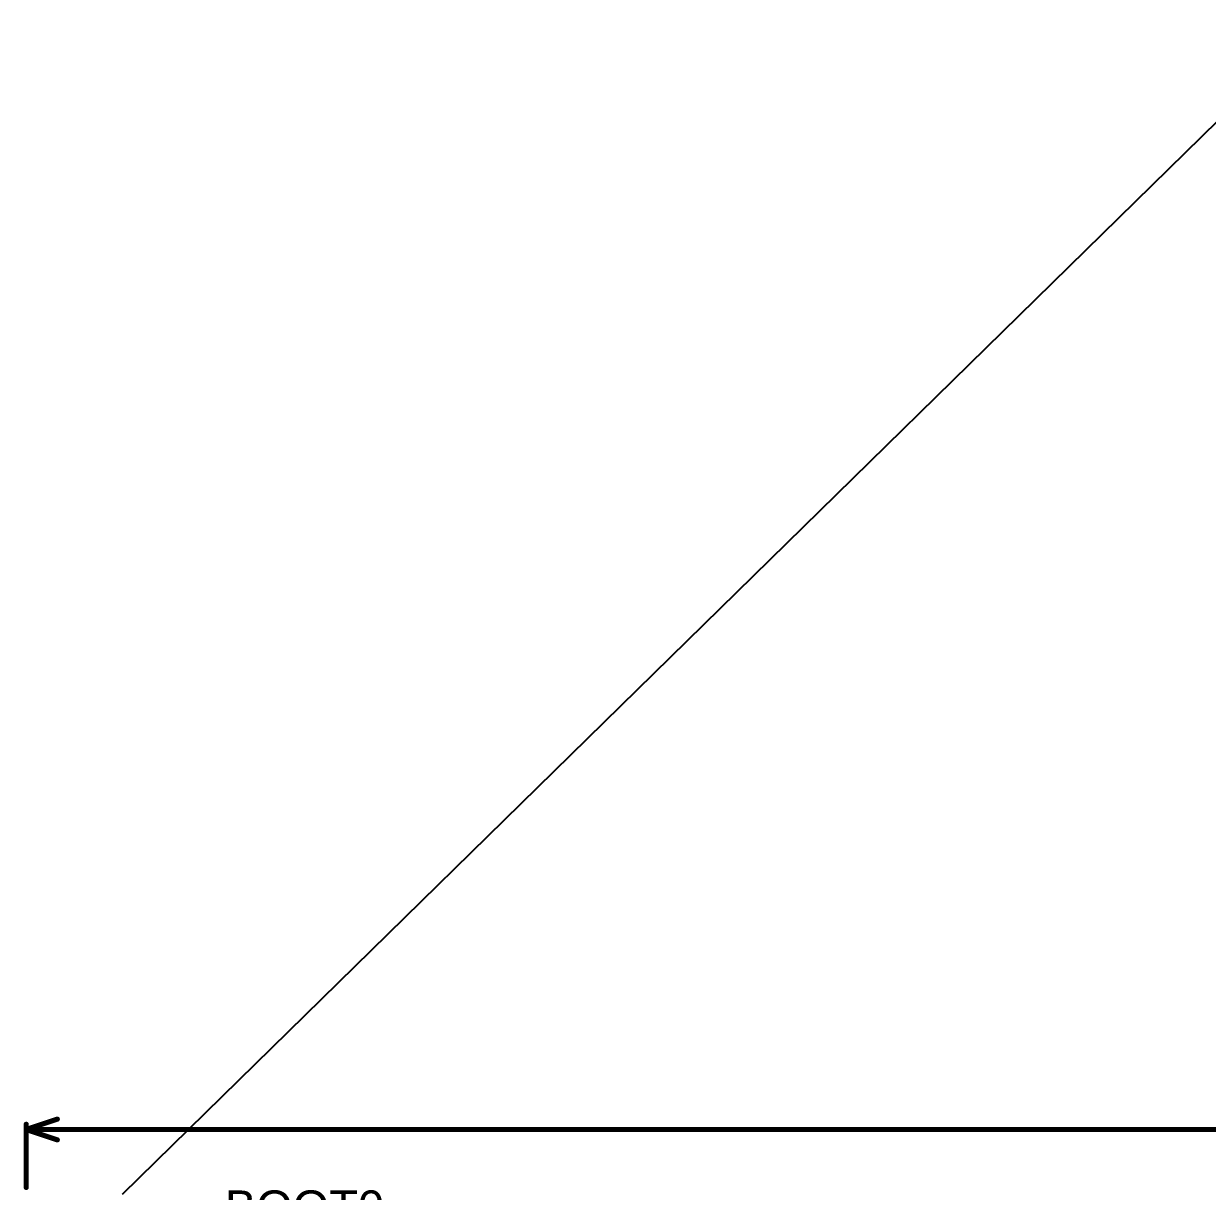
# Model space of a CAD drawing. Header units: millimetres. Extents: x 0 to 214, y 0 to 214.
# Drawn here: x -0.111 to 2.177, y 4.324 to 6.58 of the extents above; entities that cross this region are included whole.
import ezdxf

# ---------------------------------------------------------------- set-up
doc = ezdxf.new("R2010")
doc.units = ezdxf.units.MM
doc.header["$MEASUREMENT"] = 0
for name, color, linetype in [('BottomSolder', 6, 'Continuous'), ('Mechanical1', 6, 'Continuous'), ('TopOverlay', 2, 'Continuous'), ('TopSolder', 216, 'Continuous')]:
    doc.layers.add(name, color=color, linetype=linetype)
doc.styles.add('Arial', font='', dxfattribs={"height": 0.2})
doc.styles.get('Arial').set_extended_font_data('Arial')

msp = doc.modelspace()

# ---------------------------------------------------------------- linework, layer by layer
at = {"layer": 'BottomSolder'}
msp.add_line((0.0799, 4.3182), (214.0602, 213.9865), dxfattribs=at)
at = {"layer": 'Mechanical1', "const_width": 0.01}
for points in [[(-0.1059, 4.443), (-0.0459, 4.463)], [(-0.1059, 4.3311), (-0.1059, 4.453)], [(-0.1059, 4.443), (-0.0459, 4.423)], [(-0.1059, 4.443), (3.0247, 4.443)]]:
    msp.add_lwpolyline(points, dxfattribs=at)
at = {"layer": 'Mechanical1', "const_width": 0.005}
for points in [[(-0.0484, 4.463, 1), (-0.0434, 4.463, 1)], [(-0.1084, 4.453, 1), (-0.1034, 4.453, 1)], [(-0.1084, 4.443, 1), (-0.1034, 4.443, 1)], [(-0.1084, 4.443, 1), (-0.1034, 4.443, 1)], [(-0.1084, 4.443, 1), (-0.1034, 4.443, 1)], [(-0.0484, 4.423, 1), (-0.0434, 4.423, 1)], [(-0.1084, 4.3311, 1), (-0.1034, 4.3311, 1)]]:
    msp.add_lwpolyline(points, format="xyb", close=True, dxfattribs=at)
at = {"layer": 'TopSolder'}
msp.add_line((0.0804, 4.3182), (214.0602, 213.9865), dxfattribs=at)

# ---------------------------------------------------------------- texts
at = {"layer": 'TopOverlay', "style": 'Arial'}
msp.add_text('BOOT0', height=0.065, rotation=360, dxfattribs=at).set_placement((0.278, 4.2603))

doc.saveas('drawing.dxf')
